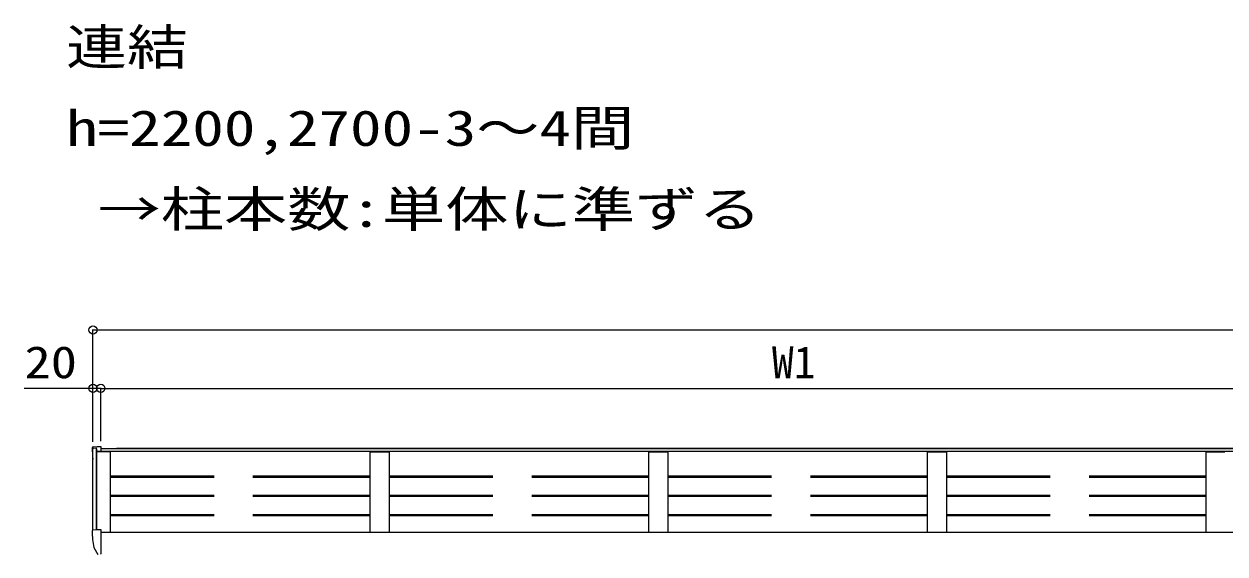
# Model space of a CAD drawing. Units: millimetres, scale not verified. Extents: x -11088 to 11088, y -17904 to 17951.
# Drawn here: x -7626 to -4540, y -10754 to -9392 of the extents above; entities that cross this region are included whole.
import ezdxf
from ezdxf.enums import TextEntityAlignment as Align

# ---------------------------------------------------------------- set-up
doc = ezdxf.new("R2010")
doc.units = ezdxf.units.MM
doc.header["$LTSCALE"] = 100
doc.linetypes.add('DASHED3', pattern=[4, 3, -1])
for name, color, linetype in [('0-1_USER1', 3, 'Continuous'), ('0-2_YKK_A1', 4, 'Continuous'), ('0-3_YKK_13', 4, 'Continuous'), ('0-5_YKK_D', 6, 'Continuous')]:
    doc.layers.add(name, color=color, linetype=linetype)
doc.styles.add('ＭＳ ゴシック', font='')
doc.styles.get('ＭＳ ゴシック').set_extended_font_data('MS Gothic')

msp = doc.modelspace()

# ---------------------------------------------------------------- linework, layer by layer
at = {"layer": '0-2_YKK_A1'}
for p, q in [((-7448.4, -10692.5), (-7448.4, -10483.9)), ((-7440.3, -10482.5), (-7447.5, -10482.9)), ((-7439.4, -10691.9), (-7439.4, -10483)), ((-7438.7, -10484.8), (-7439.3, -10483.2)), ((-7438.7, -10691.9), (-7438.7, -10484.8)), ((-7428.4, -10483.2), (-268.4, -10483.2)), ((-7388.4, -10482.1), (-268.4, -10482.1)), ((-268.4, -10483), (-7388.4, -10483)), ((-268.4, -10490.5), (-7438.7, -10490.5)), ((-6737.4, -10492.4), (-6737.4, -10698.2)), ((-6736.4, -10491.4), (-6731.6, -10491.3)), ((-6731.6, -10491.3), (-6693.2, -10491.3)), ((-6693.2, -10491.3), (-6688.4, -10491.4)), ((-6687.4, -10492.4), (-6687.4, -10698.2)), ((-6021.4, -10492.4), (-6021.4, -10698.2)), ((-6020.4, -10491.4), (-6015.6, -10491.3)), ((-6015.6, -10491.3), (-5977.2, -10491.3)), ((-5977.2, -10491.3), (-5972.4, -10491.4)), ((-5971.4, -10492.4), (-5971.4, -10698.2)), ((-5305.4, -10492.4), (-5305.4, -10698.2)), ((-5304.4, -10491.4), (-5299.6, -10491.3)), ((-5299.6, -10491.3), (-5261.2, -10491.3)), ((-5261.2, -10491.3), (-5256.4, -10491.4)), ((-5255.4, -10492.4), (-5255.4, -10698.2)), ((-4589.4, -10492.4), (-4589.4, -10698.2)), ((-4588.4, -10491.4), (-4583.6, -10491.3)), ((-4583.6, -10491.3), (-4545.2, -10491.3)), ((-4545.2, -10491.3), (-4540.4, -10491.4)), ((-7428.4, -10698.2), (-268.4, -10698.2))]:
    msp.add_line(p, q, dxfattribs=at)
at = {"layer": '0-2_YKK_A1', "linetype": 'DASHED3'}
for p, q in [((-6737.4, -10554.4), (-7403.4, -10554.4)), ((-6737.4, -10557.4), (-7403.4, -10557.4)), ((-6021.4, -10554.4), (-6687.4, -10554.4)), ((-6021.4, -10557.4), (-6687.4, -10557.4)), ((-5305.4, -10554.4), (-5971.4, -10554.4)), ((-5305.4, -10557.4), (-5971.4, -10557.4)), ((-4589.4, -10554.4), (-5255.4, -10554.4)), ((-4589.4, -10557.4), (-5255.4, -10557.4)), ((-6737.4, -10603.9), (-7403.4, -10603.9)), ((-6737.4, -10606.9), (-7403.4, -10606.9)), ((-6021.4, -10603.9), (-6687.4, -10603.9)), ((-6021.4, -10606.9), (-6687.4, -10606.9)), ((-5305.4, -10603.9), (-5971.4, -10603.9)), ((-5305.4, -10606.9), (-5971.4, -10606.9)), ((-4589.4, -10603.9), (-5255.4, -10603.9)), ((-4589.4, -10606.9), (-5255.4, -10606.9)), ((-6737.4, -10653.3), (-7403.4, -10653.3)), ((-6737.4, -10656.4), (-7403.4, -10656.4)), ((-6021.4, -10653.3), (-6687.4, -10653.3)), ((-6021.4, -10656.4), (-6687.4, -10656.4)), ((-5305.4, -10653.3), (-5971.4, -10653.3)), ((-5305.4, -10656.4), (-5971.4, -10656.4)), ((-4589.4, -10653.3), (-5255.4, -10653.3)), ((-4589.4, -10656.4), (-5255.4, -10656.4))]:
    msp.add_line(p, q, dxfattribs=at)
at = {"layer": '0-2_YKK_A1'}
msp.add_lwpolyline([(-7403.4, -10698.2), (-7403.4, -10491.3), (-7438.7, -10491.3)], dxfattribs=at)
for centre, start, end in [((-7447.4, -10483.9), 93, 180), ((-7440.2, -10483.5), 20, 93), ((-6736.4, -10492.4), 90.6678, 179.8565), ((-6688.4, -10492.4), 359.8496, 89.3323), ((-6020.4, -10492.4), 90.6678, 179.8565), ((-5972.4, -10492.4), 359.8496, 89.3323), ((-5304.4, -10492.4), 90.6678, 179.8565), ((-5256.4, -10492.4), 359.8496, 89.3323), ((-4588.4, -10492.4), 90.6678, 179.8565)]:
    msp.add_arc(centre, 1, start, end, dxfattribs=at)
at = {"layer": '0-3_YKK_13'}
for p, q in [((-7450.4, -10481.6), (-7450.4, -10482.1)), ((-7447.6, -10478.6), (-7437.5, -10478.1)), ((-7437.5, -10478.1), (-7428.4, -10478.1)), ((-7428.4, -10478.1), (-7428.4, -10490.5)), ((-7450.4, -10695.4), (-7450.4, -10695.8)), ((-7447.6, -10692.4), (-7437.5, -10691.8)), ((-7437.5, -10691.8), (-7428.4, -10691.8)), ((-7428.4, -10691.8), (-7428.4, -10754.2)), ((-7445.9, -10737.9), (-7435.8, -10755.3)), ((-7428.4, -10737), (-7428.4, -10737.6)), ((-7428.4, -10754.8), (-7428.4, -10754.2))]:
    msp.add_line(p, q, dxfattribs=at)
for centre, radius, start, end in [((-7447.4, -10481.6), 3, 93, 180), ((-7248.4, -10482.1), 202, 180, 188.069), ((-7447.4, -10695.4), 3, 93, 180), ((-7248.4, -10695.8), 202, 180, 191.9021), ((-7444.6, -10737.2), 1.5, 191.9021, 210)]:
    msp.add_arc(centre, radius, start, end, dxfattribs=at)
at = {"layer": '0-5_YKK_D'}
for p, q in [((-7448.4, -10465.7), (-7448.4, -10177.5)), ((-7448.4, -10178.5), (-248.4, -10178.5)), ((-7448.4, -10465.7), (-7448.4, -10327.5)), ((-7428.4, -10464.1), (-7428.4, -10327.5)), ((-7428.4, -10464.1), (-7428.4, -10327.5)), ((-7428.4, -10328.5), (-3848.4, -10328.5))]:
    msp.add_line(p, q, dxfattribs=at)
msp.add_lwpolyline([(-7428.4, -10328.5), (-7448.4, -10328.5), (-7625.6, -10328.5)], dxfattribs=at)
for centre in [(-7448.4, -10178.5), (-7448.4, -10328.5), (-7428.4, -10328.5), (-7428.4, -10328.5)]:
    msp.add_circle(centre, 10.6, dxfattribs=at)

# ---------------------------------------------------------------- texts
at = {"layer": '0-1_USER1', "style": 'ＭＳ ゴシック'}
for s, width, p in [('連結', 1.25, (-7517.5, -9524.4)), ('h=2200,2700-3～4間', 1.3, (-7517.5, -9732.7)), (' →柱本数:単体に準ずる', 1.3, (-7517.5, -9941.1))]:
    msp.add_text(s, height=91.64, dxfattribs=dict(at, width=width)).set_placement(p, align=Align.BOTTOM_LEFT)
at = {"layer": '0-5_YKK_D', "style": 'ＭＳ ゴシック', "width": 1.2}
msp.add_text('20', height=82.48, dxfattribs=at).set_placement((-7624.2, -10327.2), align=Align.BOTTOM_LEFT)
at = {"layer": '0-5_YKK_D', "style": 'ＭＳ ゴシック'}
msp.add_text('W1', height=82.48, dxfattribs=at).set_placement((-5704.4, -10327.5), align=Align.BOTTOM_LEFT)

doc.saveas('drawing.dxf')
